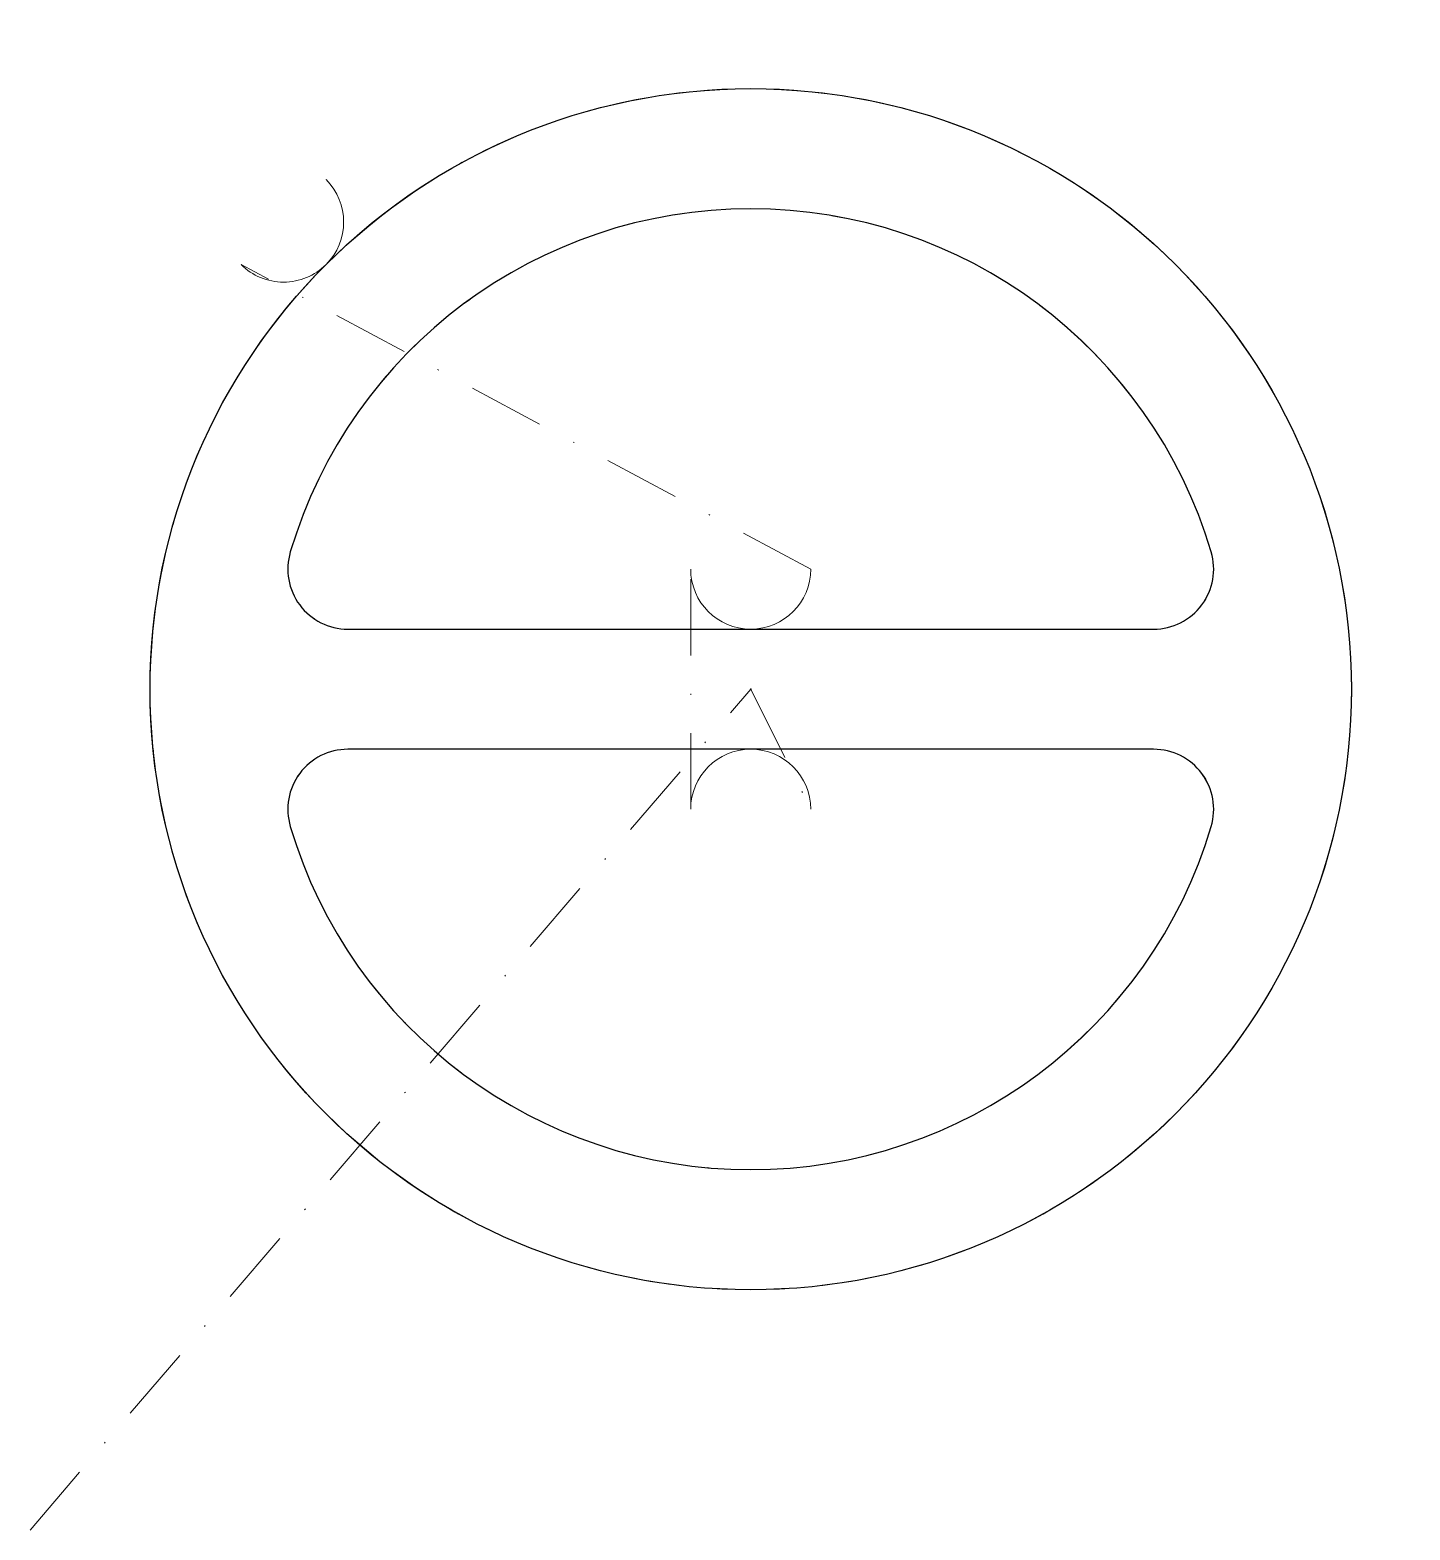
# Model space of a CAD drawing. Header units: millimetres. Extents: x 0 to 115, y 0 to 125.
import ezdxf

# ---------------------------------------------------------------- set-up
doc = ezdxf.new("R2010")
doc.units = ezdxf.units.MM
doc.linetypes.add('DASHDOT2', pattern=[12.7, 6.35, -3.175, 0, -3.175])
doc.linetypes.add('DASHED2', pattern=[9.525, 6.35, -3.175])
doc.layers.get('0').update_dxf_attribs({"lineweight": 25, "true_color": 0xffffff})
for name, color, linetype, lineweight, true_color in [('CAM ... EssiPlasmaMM', 7, 'Continuous', 20, 0xffffff), ('CAM ... EssiPlasmaMM ... normal', 8, 'Continuous', 20, 0x808080), ('CAM ... EssiPlasmaMM ... offset', 7, 'DASHED2', 20, 0xffffff), ('CAM ... EssiPlasmaMM ... rapid', 150, 'DASHDOT2', 20, 0x0088ff)]:
    doc.layers.add(name, color=color, linetype=linetype, lineweight=lineweight, true_color=true_color)

# ---------------------------------------------------------------- blocks, each defined once
blk = doc.blocks.new('CAMTOOLPATH$$EssiPlasmaMM$$Profil 1')
at = {"layer": 'CAM ... EssiPlasmaMM ... normal'}
for p, q in [((60, 65, -4), (26.46, 65, -4)), ((93.54, 65, -4), (60, 65, -4)), ((55, 60, -4), (55, 60, 2))]:
    blk.add_line(p, q, dxfattribs=at)
for centre, radius, start, end in [((26.46, 60, -4), 5, 90, 196.6015), ((60, 60, -4), 5, 90, 180), ((60, 60, -4), 5, 0, 90), ((93.54, 60, -4), 5, 343.3985, 90), ((60, 70, -4), 40, 196.6015, 343.3985)]:
    blk.add_arc(centre, radius, start, end, dxfattribs=at)
at = {"layer": 'CAM ... EssiPlasmaMM ... offset'}
for p, q in [((60, 65, -4), (26.46, 65, -4)), ((93.54, 65, -4), (60, 65, -4)), ((65, 60, 2), (65, 60, -4))]:
    blk.add_line(p, q, dxfattribs=at)
for centre, radius, start, end in [((26.46, 60, -4), 5, 90, 196.6015), ((60, 60, -4), 5, 90, 180), ((60, 60, -4), 5, 0, 90), ((93.54, 60, -4), 5, 343.3985, 90), ((60, 70, -4), 40, 196.6015, 343.3985)]:
    blk.add_arc(centre, radius, start, end, dxfattribs=at)
at = {"layer": 'CAM ... EssiPlasmaMM ... rapid'}
for p, q in [((60, 70, 50), (65, 60, 50)), ((55, 60, 2), (55, 60, 2)), ((65, 60, 50), (65, 60, 2)), ((65, 60, 2), (65, 60, 2))]:
    blk.add_line(p, q, dxfattribs=at)
blk = doc.blocks.new('CAMTOOLPATH$$EssiPlasmaMM$$Profil 2')
at = {"layer": 'CAM ... EssiPlasmaMM ... normal'}
for p, q in [((65, 80, -4), (65, 80, 2)), ((26.46, 75, -4), (60, 75, -4)), ((60, 75, -4), (93.54, 75, -4))]:
    blk.add_line(p, q, dxfattribs=at)
for centre, radius, start, end in [((60, 70, -4), 40, 16.6015, 163.3985), ((26.46, 80, -4), 5, 163.3985, 270), ((93.54, 80, -4), 5, 270, 16.6015), ((60, 80, -4), 5, 180, 270), ((60, 80, -4), 5, 270, 0)]:
    blk.add_arc(centre, radius, start, end, dxfattribs=at)
at = {"layer": 'CAM ... EssiPlasmaMM ... offset'}
for p, q in [((55, 80, 2), (55, 80, -4)), ((26.46, 75, -4), (60, 75, -4)), ((60, 75, -4), (93.54, 75, -4))]:
    blk.add_line(p, q, dxfattribs=at)
for centre, radius, start, end in [((60, 70, -4), 40, 16.6015, 163.3985), ((26.46, 80, -4), 5, 163.3985, 270), ((93.54, 80, -4), 5, 270, 16.6015), ((60, 80, -4), 5, 180, 270), ((60, 80, -4), 5, 270, 360)]:
    blk.add_arc(centre, radius, start, end, dxfattribs=at)
at = {"layer": 'CAM ... EssiPlasmaMM ... rapid'}
for p, q in [((55, 60, 2), (55, 80, 2)), ((55, 80, 2), (55, 80, 2)), ((55, 80, 2), (55, 80, 2)), ((65, 80, 2), (65, 80, 2))]:
    blk.add_line(p, q, dxfattribs=at)
blk = doc.blocks.new('CAMTOOLPATH$$EssiPlasmaMM$$Profil 3')
at = {"layer": 'CAM ... EssiPlasmaMM ... normal'}
blk.add_line((24.64, 112.43, -4), (24.64, 112.43, 2), dxfattribs=at)
for centre, radius, start, end in [((60, 70, -4), 50, 315, 135), ((21.11, 108.89, -4), 5, 315, 45), ((60, 70, -4), 50, 135, 315), ((21.11, 108.89, -4), 5, 225, 315)]:
    blk.add_arc(centre, radius, start, end, dxfattribs=at)
at = {"layer": 'CAM ... EssiPlasmaMM ... offset'}
blk.add_line((17.57, 105.36, 2), (17.57, 105.36, -4), dxfattribs=at)
for centre, radius, start, end in [((60, 70, -4), 50, 315, 135), ((21.11, 108.89, -4), 5, 315, 45), ((60, 70, -4), 50, 135, 315), ((21.11, 108.89, -4), 5, 225, 315)]:
    blk.add_arc(centre, radius, start, end, dxfattribs=at)
at = {"layer": 'CAM ... EssiPlasmaMM ... rapid'}
for p, q in [((24.64, 112.43, 2), (24.64, 112.43, 50)), ((65, 80, 2), (17.57, 105.36, 2)), ((17.57, 105.36, 2), (17.57, 105.36, 2)), ((17.57, 105.36, 2), (17.57, 105.36, 2))]:
    blk.add_line(p, q, dxfattribs=at)
blk = doc.blocks.new('CAMTOOLPATH$$EssiPlasmaMM$$Bohrer 1')
at = {"layer": 'CAM ... EssiPlasmaMM ... normal'}
for p, q in [((60, 70, 2), (60, 70, -4)), ((60, 70, -4), (60, 70, 2))]:
    blk.add_line(p, q, dxfattribs=at)
at = {"layer": 'CAM ... EssiPlasmaMM ... rapid'}
for p, q in [((0, 0, 50), (60, 70, 50)), ((60, 70, 50), (60, 70, 2)), ((60, 70, 2), (60, 70, 2)), ((60, 70, 2), (60, 70, 50))]:
    blk.add_line(p, q, dxfattribs=at)

msp = doc.modelspace()

# ---------------------------------------------------------------- linework, layer by layer
at = {"flags": 128}
for points in [[(60, 75), (93.54, 75, 0.501863), (98.33, 81.43, 0.745356), (21.67, 81.43, 0.501863), (26.46, 75)], [(60, 65), (26.46, 65, 0.501863), (21.67, 58.57, 0.745356), (98.33, 58.57, 0.501863), (93.54, 65)]]:
    msp.add_lwpolyline(points, format="xyb", close=True, dxfattribs=at)
msp.add_circle((60, 70), 50)
msp.add_point((60, 70))

# ---------------------------------------------------------------- block references
at = {"layer": 'CAM ... EssiPlasmaMM'}
for name in ['CAMTOOLPATH$$EssiPlasmaMM$$Profil 3', 'CAMTOOLPATH$$EssiPlasmaMM$$Profil 2', 'CAMTOOLPATH$$EssiPlasmaMM$$Bohrer 1', 'CAMTOOLPATH$$EssiPlasmaMM$$Profil 1']:
    msp.add_blockref(name, (0, 0), dxfattribs=at)

doc.saveas('drawing.dxf')
